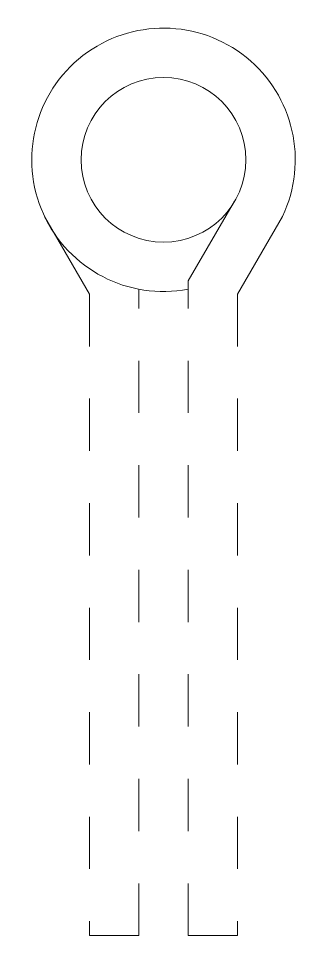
# Model space of a CAD drawing. Header units: metres. Extents: x -8.8 to 8.8, y -37 to 18.7.
import ezdxf

# ---------------------------------------------------------------- set-up
doc = ezdxf.new("R2010")
doc.units = ezdxf.units.M
doc.linetypes.add('Dash', pattern=[6.35, 3.175, -3.175])
doc.layers.add('A-DETL-GENF', color=92, linetype='Continuous', lineweight=18)
doc.layers.add('A-DETL-GENF-HDLN', color=1, linetype='Dash', lineweight=18)

# ---------------------------------------------------------------- blocks, each defined once
blk = doc.blocks.new('30 projectscharnier - knoop 16mm-1518852-00_0 Basismaterialen')
at = {"layer": 'A-DETL-GENF'}
for p, q in [((4.319, 7.609), (1.5, 2.778)), ((-7.224, 6.692), (-4.5, 1.974)), ((7.224, 6.692), (4.5, 1.974)), ((-4.5, -37), (-1.5, -37)), ((4.5, -37), (1.5, -37))]:
    blk.add_line(p, q, dxfattribs=at)
blk.add_circle((0, 10.129), 5, dxfattribs=at)
blk.add_arc((0, 10.129), 8, 334.5557, 280.8069, dxfattribs=at)
at = {"layer": 'A-DETL-GENF-HDLN'}
for p, q in [((-1.5, -37), (-1.5, 2.271)), ((1.5, -37), (1.5, 2.778)), ((-4.5, 1.974), (-4.5, -37)), ((4.5, 1.974), (4.5, -37))]:
    blk.add_line(p, q, dxfattribs=at)

msp = doc.modelspace()

# ---------------------------------------------------------------- block references
msp.add_blockref('30 projectscharnier - knoop 16mm-1518852-00_0 Basismaterialen', (0, 0))

doc.saveas('drawing.dxf')
